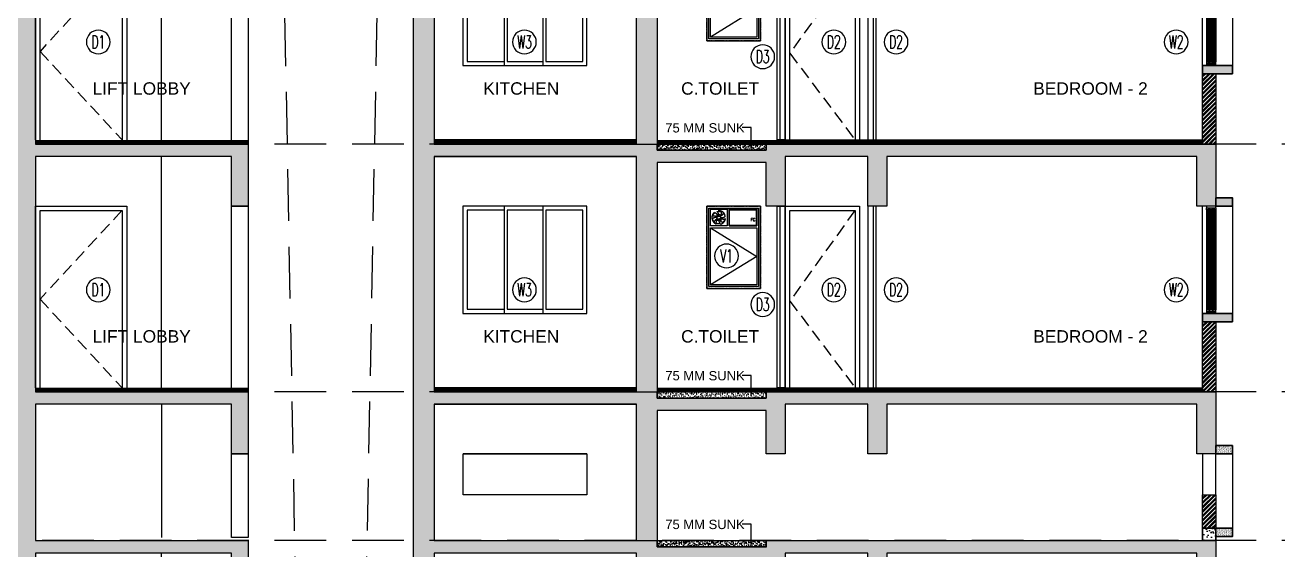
# Model space of a CAD drawing. Header units: millimetres. Extents: x -414464 to 1686, y -90036 to 108605.
# Drawn here: x -370708 to -355548, y 72652 to 79005 of the extents above; entities that cross this region are included whole.
import ezdxf
from ezdxf.enums import TextEntityAlignment as Align

# ---------------------------------------------------------------- set-up
doc = ezdxf.new("R2010")
doc.units = ezdxf.units.MM
doc.header["$LTSCALE"] = 1000
doc.header["$MEASUREMENT"] = 0
for name, pattern in [('AUDIT_D_120904163729-0', [0]), ('DASHED', [0.75, 0.5, -0.25]), ('HIDDEN', [0.375, 0.25, -0.125]), ('HIDDEN2', [0.1875, 0.125, -0.0625]), ('WINDOW DETAILS$0$HIDDEN', [0.375, 0.25, -0.125]), ('WINDOW DETAILS$0$HIDDEN2', [0.1875, 0.125, -0.0625])]:
    doc.linetypes.add(name, pattern=pattern)
doc.layers.get('0').update_dxf_attribs({"linetype": 'AUDIT_D_120904163729-0'})
for name, color, linetype in [('a-door', 1, 'Continuous'), ('a-ele 1', 252, 'Continuous'), ('a-floor finish', 26, 'Continuous'), ('a-hat rcc', 252, 'Continuous'), ('a-hatch', 252, 'Continuous'), ('a-pl ele', 225, 'Continuous'), ('a-rcc', 3, 'Continuous'), ('A-RSP DOOR NO', 4, 'Continuous'), ('a-wall-100', 6, 'Continuous'), ('A-WIN', 5, 'Continuous'), ('CLUSTER A- TOILET DETAIL$0$a-sanitary', 44, 'Continuous'), ('LEVEL', 7, 'Continuous'), ('PRESTXT', 7, 'Continuous'), ('T8_PROFILE SECTIONS$0$a-ele', 8, 'Continuous'), ('T8_PROFILE SECTIONS$0$a-wall', 6, 'Continuous'), ('T8_PROFILE SECTIONS$0$a-window', 5, 'Continuous'), ('T8_PROFILE SECTIONS$0$Elev 01', 8, 'Continuous'), ('T8_PROFILE SECTIONS$0$ELEV 5', 8, 'Continuous'), ('T8_PROFILE SECTIONS$0$HATCH 150', 8, 'Continuous'), ('WINDOW DETAILS$0$a-ele louvers', 5, 'Continuous'), ('WINDOW DETAILS$0$a-notes', 1, 'Continuous'), ('WINDOW DETAILS$0$a-struct opening', 1, 'Continuous'), ('WINDOW DETAILS$0$a-win shutter', 2, 'Continuous')]:
    doc.layers.add(name, color=color, linetype=linetype)
doc.layers.add('T8_PROFILE SECTIONS$0$A-SLAB', color=3, linetype='Continuous', lineweight=35)
doc.layers.add('T8_PROFILE SECTIONS$0$NON-STRUCT -150', color=230, linetype='Continuous', lineweight=30)
doc.styles.add('arial', font='sanss___.ttf')
doc.styles.add('DIM150', font='SIMPLEX.shx', dxfattribs={"width": 0.6})
doc.styles.add('TEXT1', font='simplex.shx', dxfattribs={"width": 0.8})
doc.styles.add('WINDOW DETAILS$0$a-texts', font='simplex.shx', dxfattribs={"width": 0.75})
doc.dimstyles.new('dim 20', dxfattribs={"dimtxt": 0.25, "dimasz": 0.02, "dimexe": 0.01, "dimexo": 0, "dimgap": 0.05, "dimtad": 1, "dimdec": 0, "dimlfac": 1000, "dimzin": 9, "dimdsep": 46, "dimtxsty": 'TEXT1', "dimblk": 'ARCHTICK', "dimcen": 1, "dimdle": 0.015, "dimclrd": 8, "dimclre": 251, "dimclrt": 2, "dimadec": 0, "dimazin": 0, "dimtfac": 1, "dimtdec": 0, "dimtmove": 2, "dimatfit": 3, "dimldrblk": 'DOT', "dimfxl": 1, "dimlwd": -1, "dimarcsym": 0})
pattern_1 = [(45, (-61091.397, -179796.868), (-26.516504, 26.516504), []), (45, (-61073.72, -179796.868), (-26.516504, 26.516504), [])]
pattern_2 = [(217.5, (10645765.048, -3565140.147), (1.25986716, -38.53647538), [0, -30.4, 0, -34, 0, -32.5]), (187.5, (10645765.05, -3565140.147), (-35.3955341, -56.4429213), [0, -16.4, 0, -27.4, 0, -10.5]), (147.5, (10645789.648, -3565140.147), (-62.28283724, -0.11318107), [0, -10, 0, -36, 0, -47]), (137.5, (10645789.65, -3565140.147), (-60.1225321, -17.5535113), [0, -5, 0, -23.6, 0, -27])]
pattern_3 = [(90, (10610851.822, -3562140.147), (-12.5, 2e-15), [])]
pattern_4 = [(90, (10647665.836, -3562140.147), (-12.5, 2e-15), [])]
pattern_5 = [(90, (10625531.979, -3562140.147), (-12.5, 2e-15), [])]
pattern_6 = [(307.5, (-443910.191, -161031.868), (19.2682377, 0.6299336), [0, -15.2, 0, -17, 0, -16.25]), (277.5, (-443910.19, -161031.868), (28.2214607, -17.697767), [0, -8.2, 0, -13.7, 0, -5.25]), (237.5, (-443910.19, -161019.568), (0.0565905, -31.1414186), [0, -5, 0, -18, 0, -23.5]), (227.5, (-443910.19, -161019.568), (8.7767556, -30.061266), [0, -2.5, 0, -11.8, 0, -13.5])]

# ---------------------------------------------------------------- blocks, each defined once
blk = doc.blocks.new('T9-Typical floor sec')
at = {"layer": 'a-floor finish'}
h = blk.add_hatch(dxfattribs=at)
h.set_pattern_fill('ANSI31', color=256, scale=100, angle=45)
h.set_pattern_definition(pattern_5)
h.paths.add_polyline_path([(14814, -3000), (14814, -2960), (12241, -2960), (12241, -3000)])
h = blk.add_hatch(dxfattribs=at)
h.set_pattern_fill('ANSI31', color=256, scale=100, angle=45)
h.set_pattern_definition(pattern_3)
h.paths.add_polyline_path([(19510, -3000), (19510, -2950), (17060, -2950), (17060, -3000)])
h = blk.add_hatch(dxfattribs=at)
h.set_pattern_fill('ANSI31', color=256, scale=100, angle=45)
h.set_pattern_definition(pattern_4)
h.paths.add_polyline_path([(21210, -3000), (21210, -2960), (19760, -2960), (19760, -3000)])
h = blk.add_hatch(dxfattribs=at)
h.set_pattern_fill('ANSI31', color=256, scale=100, angle=45)
h.set_pattern_definition(pattern_3)
h.paths.add_polyline_path([(21210, -3000), (21210, -2950), (26360, -2950), (26360, -3000)])
at = {"layer": 'a-hat rcc'}
h = blk.add_hatch(dxfattribs=at)
h.set_pattern_fill('AR-CONC', color=256, scale=20, style=0)
h.set_pattern_definition([(50, (5380629.28, -1765674.28), (143.4520365, -12.550427), [15, -165]), (355, (5380629.28, -1765674.28), (-27.7502667, 150.4384267), [12, -132]), (100.4514445, (5380641.23, -1765675.33), (115.7017693, 137.8879982), [12.7480384, -140.2284224]), (46.1842, (5380629.28, -1765634.28), (213.448266, -33.103856), [22.5, -247.5]), (96.6356355, (5380647.06, -1765637.04), (186.932389, 194.82372), [19.122068, -210.342752]), (351.184164, (5380629.28, -1765634.28), (186.932389, 194.82372), [18, -198]), (21, (5380649.28, -1765644.28), (119.3814104, -80.5237781), [15, -165]), (326, (5380649.28, -1765644.28), (48.6630664, 145.030009), [12, -132]), (71.4514447, (5380659.22, -1765650.99), (168.0444753, 64.5062306), [12.748038, -140.2284224]), (37.5, (5380629.276, -1765674.28), (2.43197106, 66.57877077), [0, -130.4, 0, -134, 0, -132.5]), (7.5, (5380629.276, -1765674.28), (52.6139075, 78.8823424), [0, -76.4, 0, -127.4, 0, -50.5]), (327.5, (5380584.676, -1765674.28), (106.76448723, -4.51097435), [0, -50, 0, -156, 0, -207]), (317.5, (5380564.68, -1765674.28), (116.6372339, 20.0209965), [0, -65, 0, -103.6, 0, -147])])
h.paths.add_polyline_path([(14810, 0), (11985, 0), (11985, -3000), (12237, -3000), (12237, -150), (14610, -150), (14610, -750), (14810, -750)])
h = blk.add_hatch(dxfattribs=at)
h.set_pattern_fill('AR-CONC', color=256, scale=20, style=0)
h.set_pattern_definition([(50, (120801.28, -24765), (143.45204, -12.55043), [15, -165]), (355, (120801.28, -24765), (-27.75027, 150.43843), [12, -132]), (100.45144, (120813.24, -24766.05), (115.70177, 137.888), [12.74804, -140.22842]), (46.1842, (120801.28, -24725), (213.44827, -33.10386), [22.5, -247.5]), (96.63564, (120819.07, -24727.76), (186.9324, 194.8237), [19.12207, -210.34275]), (351.18416, (120801.28, -24725), (186.9324, 194.8237), [18, -198]), (21, (120821.28, -24735), (119.38141, -80.52378), [15, -165]), (326, (120821.28, -24735), (48.66307, 145.03), [12, -132]), (71.45144, (120831.23, -24741.71), (168.04448, 64.50623), [12.74804, -140.22842]), (37.5, (120801.28, -24765), (2.43197, 66.57877), [0, -130.4, 0, -134, 0, -132.5]), (7.5, (120801.28, -24765), (52.613907, 78.88234), [0, -76.4, 0, -127.4, 0, -50.5]), (327.5, (120756.68, -24765), (106.764487, -4.510974), [0, -50, 0, -156, 0, -207]), (317.5, (120736.68, -24765), (116.63723, 20.021), [0, -65, 0, -103.6, 0, -147])])
h.paths.add_polyline_path([(22539, -150), (26290, -150), (26290, -750), (26520, -750), (26520, 0), (21080, 0), (21080, -75), (19810, -75), (19810, 0), (17060, 0), (16810, 0), (16810, -3000), (17060, -3000), (17060, -150), (19510, -150), (19510, -3000), (19760, -3000), (19760, -225), (21080, -225), (21080, -750), (21310, -750), (21310, -150), (22309, -150), (22309, -750), (22539, -750)])
at = {"layer": 'a-hatch'}
h = blk.add_hatch(dxfattribs=at)
h.set_pattern_fill('AR-SAND', color=256, scale=20, angle=180, style=0)
h.set_pattern_definition(pattern_2)
h.paths.add_polyline_path([(21080, -3075), (19760, -3075), (19760, -3000), (21080, -3000)])
at = {"layer": 'T8_PROFILE SECTIONS$0$HATCH 150'}
h = blk.add_hatch(dxfattribs=at)
h.set_pattern_fill('ACET-2D-AR-SAND', color=8, scale=10, angle=360)
h.set_pattern_definition([(37.5, (-5645353.905, -1444464.918), (-9.539291593, 12.431846842), [0, -15.2, 0, -17, 0, -16.25]), (7.5, (-5645353.905, -1444464.918), (-3.35060735, 25.45038959), [0, -8.2, 0, -13.7, 0, -5.25]), (327.5, (-5645366.205, -1444464.918), (9.01588743, 14.15210846), [0, -5, 0, -18, 0, -23.5]), (317.5, (-5645366.205, -1444464.918), (18.09230576, 19.74428708), [0, -2.5, 0, -11.8, 0, -13.5])])
h.paths.add_polyline_path([(26720, -2050), (26360, -2050), (26360, -2150), (26720, -2150)])
h.paths.add_polyline_path([(26520, -650), (26720, -650), (26720, -750), (26520, -750)])
at = {"layer": 'T8_PROFILE SECTIONS$0$NON-STRUCT -150'}
h = blk.add_hatch(dxfattribs=at)
h.set_pattern_fill('ANSI32', color=8, scale=100, angle=360)
h.set_pattern_definition(pattern_1)
h.paths.add_polyline_path([(26520, -3000), (26360, -3000), (26360, -2150), (26520, -2150)])
at = {"elevation": 0}
blk.add_lwpolyline([(21010, -750), (20360, -750), (20360, -1750), (21010, -1750)], close=True, dxfattribs=at)
at = {"layer": 'a-door', "color": 8, "ltscale": 3, "elevation": 0}
blk.add_lwpolyline([(14610, -750), (14810, -750), (14810, -2960), (14610, -2960)], close=True, dxfattribs=at)
at = {"layer": 'a-door', "color": 8}
for points in [[(21210, -750), (21310, -750), (21310, -2950), (21210, -2950)], [(22409, -750), (22309, -750), (22309, -2950), (22409, -2950)]]:
    blk.add_lwpolyline(points, close=True, dxfattribs=at)
at = {"layer": 'a-door'}
for points in [[(21210, -750), (21245, -750), (21245, -2950), (21210, -2950)], [(22409, -750), (22374, -750), (22374, -2950), (22409, -2950)]]:
    blk.add_lwpolyline(points, close=True, dxfattribs=at)
at = {"layer": 'a-ele 1', "color": 8, "linetype": 'HIDDEN', "ltscale": 0.6, "elevation": 0}
blk.add_lwpolyline([(13284, -805), (12292, -1878), (13286, -2950)], dxfattribs=at)
at = {"layer": 'a-ele 1', "color": 8, "linetype": 'HIDDEN', "ltscale": 0.6}
blk.add_lwpolyline([(22152, -805), (21365, -1900), (22155, -2950)], dxfattribs=at)
at = {"layer": 'a-floor finish', "ltscale": 3}
for points, elevation in [([(14810, -3000), (14810, -2960), (12237, -2960), (12237, -3000)], -1), ([(19510, -3000), (19510, -2950), (17060, -2950), (17060, -3000), (19510, -3000)], 0), ([(21210, -3000), (21210, -2960), (19760, -2960), (19760, -3000)], 0), ([(21210, -3000), (21210, -2950), (26360, -2950), (26360, -3000)], 0)]:
    blk.add_lwpolyline(points, close=True, dxfattribs=dict(at, elevation=elevation))
at = {"layer": 'a-hatch', "elevation": 0}
blk.add_lwpolyline([(21080, -3075), (19760, -3075), (19760, -3000), (21080, -3000)], close=True, dxfattribs=at)
at = {"layer": 'a-pl ele'}
blk.add_line((13760, -150, 0), (13760, -2960, 0), dxfattribs=at)
at = {"layer": 'a-pl ele', "color": 8, "elevation": 0}
for points in [[(12237, -2950), (12237, -750), (13341, -750), (13341, -2950)], [(12292, -2950), (12292, -805), (13286, -805), (13286, -2950)]]:
    blk.add_lwpolyline(points, dxfattribs=at)
at = {"layer": 'a-pl ele', "color": 8}
for points in [[(21310, -2950), (21310, -750), (22210, -750), (22210, -2950)], [(21365, -2950), (21365, -805), (22155, -805), (22155, -2950)]]:
    blk.add_lwpolyline(points, dxfattribs=at)
at = {"layer": 'a-rcc', "elevation": 0}
for points in [[(12237, 0), (14611, 0), (14810, 0), (14810, -750), (14610, -750), (14610, -150), (12237, -150), (12237, -3000)], [(16810, -3000), (16810, 0)], [(17060, 0), (19760, 0), (19760, -75), (21080, -75), (21080, 0), (26520, 0), (26520, -750), (26290, -750), (26290, -150), (22539, -150), (22539, -750), (22309, -750), (22309, -150), (21310, -150), (21310, -750), (21080, -750), (21080, -225), (19760, -225), (19760, -3000)], [(19510, -3000), (19510, -150), (17060, -150), (17060, -3000)]]:
    blk.add_lwpolyline(points, dxfattribs=at)
at = {"layer": 'a-wall-100', "ltscale": 3, "elevation": 0}
blk.add_lwpolyline([(26520, -3000), (26360, -3000), (26360, -2150), (26520, -2150)], close=True, dxfattribs=at)
at = {"layer": 'A-WIN'}
for p, q in [((17909, -750, 0), (17909, -2050, 0)), ((18375, -750, 0), (18375, -2050, -1)), ((17946, -800, 0), (17946, -2000, 0)), ((18412, -800, 0), (18412, -2000, 0))]:
    blk.add_line(p, q, dxfattribs=at)
for points, elevation in [([(18910, -2050), (18910, -750), (17410, -750), (17410, -2050), (18910, -2050)], 0), ([(17909, -800), (17460, -800), (17460, -2000), (17909, -2000)], 0), ([(18860, -2000), (18860, -800)], -3300), ([(17946, -2000), (18375, -2000)], 3300), ([(18412, -2000), (18860, -2000)], 3300)]:
    blk.add_lwpolyline(points, dxfattribs=dict(at, elevation=elevation))
at = {"layer": 'CLUSTER A- TOILET DETAIL$0$a-sanitary', "linetype": 'DASHED', "ltscale": 0.0005, "elevation": 0}
blk.add_lwpolyline([(21010, -1750), (20360, -1750), (20360, -750), (21010, -750)], close=True, dxfattribs=at)
at = {"layer": 'T8_PROFILE SECTIONS$0$a-ele', "elevation": 0}
blk.add_lwpolyline([(26360, -2050), (26360, -750)], dxfattribs=at)
at = {"layer": 'T8_PROFILE SECTIONS$0$A-SLAB', "linetype": 'ByBlock', "elevation": 0}
blk.add_lwpolyline([(26720, -2050), (26360, -2050), (26360, -2150), (26720, -2150)], close=True, dxfattribs=at)
at = {"layer": 'T8_PROFILE SECTIONS$0$a-window', "color": 1}
for p, q in [((26407, -795, 0), (26407, -2005, 0)), ((26445, -795, 0), (26445, -2005, 0)), ((26445, -795, 0), (26445, -2005, 0)), ((26482, -795, 0), (26482, -2005, 0))]:
    blk.add_line(p, q, dxfattribs=at)
at = {"layer": 'T8_PROFILE SECTIONS$0$a-window', "color": 5}
for p, q in [((26422, -795, 0), (26422, -2005, 0)), ((26432, -795, 0), (26432, -2005, 0)), ((26459, -795, 0), (26459, -2005, 0)), ((26469, -795, 0), (26469, -2005, 0))]:
    blk.add_line(p, q, dxfattribs=at)
at = {"layer": 'T8_PROFILE SECTIONS$0$a-window', "color": 250}
for p, q in [((26497, -795, 0), (26497, -2005, 0)), ((26507, -795, 0), (26507, -2005, 0)), ((26520, -795, 0), (26520, -2005, 0))]:
    blk.add_line(p, q, dxfattribs=at)
at = {"layer": 'T8_PROFILE SECTIONS$0$a-window', "color": 4, "elevation": 0}
for points in [[(26422, -2005), (26407, -2005), (26407, -2030), (26445, -2030), (26445, -2005), (26432, -2005), (26432, -2011), (26422, -2011)], [(26520, -2050), (26520, -2030), (26407, -2030), (26407, -2050)], [(26459, -2005), (26445, -2005), (26445, -2030), (26482, -2030), (26482, -2005), (26469, -2005), (26469, -2011), (26459, -2011)], [(26497, -2005), (26482, -2005), (26482, -2030), (26520, -2030), (26520, -2005), (26507, -2005), (26507, -2011), (26497, -2011)]]:
    blk.add_lwpolyline(points, close=True, dxfattribs=at)
at = {"layer": 'T8_PROFILE SECTIONS$0$ELEV 5', "ltscale": 0.7, "elevation": 0}
blk.add_lwpolyline([(26720, -750), (26720, -2050)], dxfattribs=at)
at = {"layer": 'WINDOW DETAILS$0$a-ele louvers', "color": 8, "elevation": 0}
blk.add_lwpolyline([(20405, -1015), (20965, -1360), (20405, -1705)], dxfattribs=at)
at = {"layer": 'WINDOW DETAILS$0$a-struct opening', "linetype": 'WINDOW DETAILS$0$HIDDEN', "elevation": 0}
blk.add_lwpolyline([(20985, -1725), (20385, -1725), (20385, -775), (20985, -775)], close=True, dxfattribs=at)
at = {"layer": 'WINDOW DETAILS$0$a-win shutter', "elevation": 0}
blk.add_lwpolyline([(20985, -1725), (20385, -1725), (20385, -775), (20985, -775)], close=True, dxfattribs=at)
blk.add_lwpolyline([(20405, -1015), (20965, -1015), (20965, -1705), (20405, -1705), (20405, -1015)], dxfattribs=at)
blk = doc.blocks.new('WINDOW DETAILS$0$EX FAN')
at = {"color": 8, "linetype": 'WINDOW DETAILS$0$HIDDEN2'}
for points in [[(-94, 12, -0.170472), (-66, 69, 0.272689), (-19, 16, 0.199454), (-25, -2, -0.245857)], [(-36, 88, -0.170472), (27, 91, 0.272689), (4, 25, 0.199454), (-14, 20, -0.245857)], [(58, 75, -0.170472), (92, 23, 0.272689), (23, 9, 0.199454), (10, 23, -0.245857)], [(94, -12, -0.170472), (66, -69, 0.272689), (19, -16, 0.199454), (25, 2, -0.245857)], [(-58, -75, -0.170472), (-92, -23, 0.272689), (-23, -9, 0.199454), (-10, -23, -0.245857)], [(36, -88, -0.170472), (-27, -91, 0.272689), (-4, -25, 0.199454), (14, -20, -0.245857)]]:
    blk.add_lwpolyline(points, format="xyb", close=True, dxfattribs=at)
blk.add_circle((0, 0), 104, dxfattribs=at)
blk = doc.blocks.new('T9-Refuge floor sec-AA')
at = {"layer": 'a-floor finish'}
h = blk.add_hatch(dxfattribs=at)
h.set_pattern_fill('ANSI31', color=256, scale=100, angle=45)
h.set_pattern_definition(pattern_5)
h.paths.add_polyline_path([(14814, -3000), (14814, -2960), (12241, -2960), (12241, -3000)])
h = blk.add_hatch(dxfattribs=at)
h.set_pattern_fill('ANSI31', color=256, scale=100, angle=45)
h.set_pattern_definition(pattern_3)
h.paths.add_polyline_path([(19510, -3000), (19510, -2950), (17060, -2950), (17060, -3000)])
h = blk.add_hatch(dxfattribs=at)
h.set_pattern_fill('ANSI31', color=256, scale=100, angle=45)
h.set_pattern_definition(pattern_4)
h.paths.add_polyline_path([(21210, -3000), (21210, -2960), (19760, -2960), (19760, -3000)])
h = blk.add_hatch(dxfattribs=at)
h.set_pattern_fill('ANSI31', color=256, scale=100, angle=45)
h.set_pattern_definition(pattern_3)
h.paths.add_polyline_path([(21210, -3000), (21210, -2950), (26360, -2950), (26360, -3000)])
at = {"layer": 'a-hat rcc'}
h = blk.add_hatch(dxfattribs=at)
h.set_pattern_fill('AR-CONC', color=256, scale=20, style=0)
h.set_pattern_definition([(50, (5380629.28, -1765674.28), (143.4520365, -12.550427), [15, -165]), (355, (5380629.28, -1765674.28), (-27.7502667, 150.4384267), [12, -132]), (100.4514445, (5380641.23, -1765675.33), (115.7017693, 137.8879982), [12.7480384, -140.2284224]), (46.1842, (5380629.28, -1765634.28), (213.448266, -33.103856), [22.5, -247.5]), (96.6356355, (5380647.06, -1765637.04), (186.932389, 194.82372), [19.122068, -210.342752]), (351.184164, (5380629.28, -1765634.28), (186.932389, 194.82372), [18, -198]), (21, (5380649.28, -1765644.28), (119.3814104, -80.5237781), [15, -165]), (326, (5380649.28, -1765644.28), (48.6630664, 145.030009), [12, -132]), (71.4514447, (5380659.22, -1765650.99), (168.0444753, 64.5062306), [12.748038, -140.2284224]), (37.5, (5380629.276, -1765674.28), (2.43197106, 66.57877077), [0, -130.4, 0, -134, 0, -132.5]), (7.5, (5380629.276, -1765674.28), (52.6139075, 78.8823424), [0, -76.4, 0, -127.4, 0, -50.5]), (327.5, (5380584.676, -1765674.28), (106.76448723, -4.51097435), [0, -50, 0, -156, 0, -207]), (317.5, (5380564.68, -1765674.28), (116.6372339, 20.0209965), [0, -65, 0, -103.6, 0, -147])])
h.paths.add_polyline_path([(14810, 0), (11985, 0), (11985, -3000), (12237, -3000), (12237, -150), (14610, -150), (14610, -750), (14810, -750)])
h = blk.add_hatch(dxfattribs=at)
h.set_pattern_fill('AR-CONC', color=256, scale=20, style=0)
h.set_pattern_definition([(50, (120801.28, -24765), (143.45204, -12.55043), [15, -165]), (355, (120801.28, -24765), (-27.75027, 150.43843), [12, -132]), (100.45144, (120813.24, -24766.05), (115.70177, 137.888), [12.74804, -140.22842]), (46.1842, (120801.28, -24725), (213.44827, -33.10386), [22.5, -247.5]), (96.63564, (120819.07, -24727.76), (186.9324, 194.8237), [19.12207, -210.34275]), (351.18416, (120801.28, -24725), (186.9324, 194.8237), [18, -198]), (21, (120821.28, -24735), (119.38141, -80.52378), [15, -165]), (326, (120821.28, -24735), (48.66307, 145.03), [12, -132]), (71.45144, (120831.23, -24741.71), (168.04448, 64.50623), [12.74804, -140.22842]), (37.5, (120801.28, -24765), (2.43197, 66.57877), [0, -130.4, 0, -134, 0, -132.5]), (7.5, (120801.28, -24765), (52.613907, 78.88234), [0, -76.4, 0, -127.4, 0, -50.5]), (327.5, (120756.68, -24765), (106.764487, -4.510974), [0, -50, 0, -156, 0, -207]), (317.5, (120736.68, -24765), (116.63723, 20.021), [0, -65, 0, -103.6, 0, -147])])
h.paths.add_polyline_path([(22539, -150), (26290, -150), (26290, -750), (26520, -750), (26520, 0), (21080, 0), (21080, -75), (19810, -75), (19810, 0), (17060, 0), (16810, 0), (16810, -3000), (17060, -3000), (17060, -150), (19510, -150), (19510, -3000), (19760, -3000), (19760, -225), (21080, -225), (21080, -750), (21310, -750), (21310, -150), (22309, -150), (22309, -750), (22539, -750)])
at = {"layer": 'a-hatch'}
h = blk.add_hatch(dxfattribs=at)
h.set_pattern_fill('AR-SAND', color=256, scale=20, angle=180, style=0)
h.set_pattern_definition(pattern_2)
h.paths.add_polyline_path([(21080, -3075), (19760, -3075), (19760, -3000), (21080, -3000)])
at = {"layer": 'T8_PROFILE SECTIONS$0$HATCH 150'}
h = blk.add_hatch(dxfattribs=at)
h.set_pattern_fill('ACET-2D-AR-SAND', color=8, scale=10, angle=360)
h.set_pattern_definition([(37.5, (-5645353.905, -1444464.918), (-9.539291593, 12.431846842), [0, -15.2, 0, -17, 0, -16.25]), (7.5, (-5645353.905, -1444464.918), (-3.35060735, 25.45038959), [0, -8.2, 0, -13.7, 0, -5.25]), (327.5, (-5645366.205, -1444464.918), (9.01588743, 14.15210846), [0, -5, 0, -18, 0, -23.5]), (317.5, (-5645366.205, -1444464.918), (18.09230576, 19.74428708), [0, -2.5, 0, -11.8, 0, -13.5])])
h.paths.add_polyline_path([(26720, -2050), (26360, -2050), (26360, -2150), (26720, -2150)])
h.paths.add_polyline_path([(26520, -650), (26720, -650), (26720, -750), (26520, -750)])
at = {"layer": 'T8_PROFILE SECTIONS$0$NON-STRUCT -150'}
h = blk.add_hatch(dxfattribs=at)
h.set_pattern_fill('ANSI32', color=8, scale=100, angle=360)
h.set_pattern_definition(pattern_1)
h.paths.add_polyline_path([(26520, -3000), (26360, -3000), (26360, -2150), (26520, -2150)])
at = {"elevation": 0}
blk.add_lwpolyline([(21010, -750), (20360, -750), (20360, -1750), (21010, -1750)], close=True, dxfattribs=at)
at = {"layer": 'a-door', "color": 8, "ltscale": 3, "elevation": 0}
blk.add_lwpolyline([(14610, -750), (14810, -750), (14810, -2960), (14610, -2960)], close=True, dxfattribs=at)
at = {"layer": 'a-door', "color": 8}
for points in [[(21210, -750), (21310, -750), (21310, -2950), (21210, -2950)], [(22409, -750), (22309, -750), (22309, -2950), (22409, -2950)]]:
    blk.add_lwpolyline(points, close=True, dxfattribs=at)
at = {"layer": 'a-door'}
for points in [[(21210, -750), (21245, -750), (21245, -2950), (21210, -2950)], [(22409, -750), (22374, -750), (22374, -2950), (22409, -2950)]]:
    blk.add_lwpolyline(points, close=True, dxfattribs=at)
at = {"layer": 'a-ele 1', "color": 8, "linetype": 'HIDDEN', "ltscale": 0.6, "elevation": 0}
blk.add_lwpolyline([(13284, -805), (12292, -1878), (13286, -2950)], dxfattribs=at)
at = {"layer": 'a-ele 1', "color": 8, "linetype": 'HIDDEN', "ltscale": 0.6}
blk.add_lwpolyline([(22152, -805), (21365, -1900), (22155, -2950)], dxfattribs=at)
at = {"layer": 'a-floor finish', "ltscale": 3}
for points, elevation in [([(14810, -3000), (14810, -2960), (12237, -2960), (12237, -3000)], -1), ([(19510, -3000), (19510, -2950), (17060, -2950), (17060, -3000), (19510, -3000)], 0), ([(21210, -3000), (21210, -2960), (19760, -2960), (19760, -3000)], 0), ([(21210, -3000), (21210, -2950), (26360, -2950), (26360, -3000)], 0)]:
    blk.add_lwpolyline(points, close=True, dxfattribs=dict(at, elevation=elevation))
at = {"layer": 'a-hatch', "elevation": 0}
blk.add_lwpolyline([(21080, -3075), (19760, -3075), (19760, -3000), (21080, -3000)], close=True, dxfattribs=at)
at = {"layer": 'a-pl ele'}
blk.add_line((13760, -150, 0), (13760, -2960, 0), dxfattribs=at)
at = {"layer": 'a-pl ele', "color": 8, "elevation": 0}
for points in [[(12237, -2950), (12237, -750), (13341, -750), (13341, -2950)], [(12292, -2950), (12292, -805), (13286, -805), (13286, -2950)]]:
    blk.add_lwpolyline(points, dxfattribs=at)
at = {"layer": 'a-pl ele', "color": 8}
for points in [[(21310, -2950), (21310, -750), (22210, -750), (22210, -2950)], [(21365, -2950), (21365, -805), (22155, -805), (22155, -2950)]]:
    blk.add_lwpolyline(points, dxfattribs=at)
at = {"layer": 'a-rcc', "elevation": 0}
for points in [[(12237, 0), (14611, 0), (14810, 0), (14810, -750), (14610, -750), (14610, -150), (12237, -150), (12237, -3000)], [(16810, -3000), (16810, 0)], [(17060, 0), (19760, 0), (19760, -75), (21080, -75), (21080, 0), (26520, 0), (26520, -750), (26290, -750), (26290, -150), (22539, -150), (22539, -750), (22309, -750), (22309, -150), (21310, -150), (21310, -750), (21080, -750), (21080, -225), (19760, -225), (19760, -3000)], [(17060, -150), (19510, -150)], [(19510, -3000), (19510, -150), (17060, -150), (17060, -3000)]]:
    blk.add_lwpolyline(points, dxfattribs=at)
at = {"layer": 'a-wall-100', "ltscale": 3, "elevation": 0}
blk.add_lwpolyline([(26520, -3000), (26360, -3000), (26360, -2150), (26520, -2150)], close=True, dxfattribs=at)
at = {"layer": 'A-WIN'}
for p, q in [((18910, -750, 0), (17410, -750, 3300)), ((17909, -750, 0), (17909, -2050, 0)), ((18375, -750, 0), (18375, -2050, -1)), ((17946, -800, 0), (17946, -2000, 0)), ((18412, -800, 0), (18412, -2000, 0))]:
    blk.add_line(p, q, dxfattribs=at)
for points, elevation in [([(18910, -2050), (18910, -750), (17410, -750), (17410, -2050), (18910, -2050)], 0), ([(17909, -800), (17460, -800), (17460, -2000), (17909, -2000)], 0), ([(18375, -800), (17946, -800)], 0), ([(18860, -800), (18412, -800)], 0), ([(18860, -2000), (18860, -800)], -3300), ([(17946, -2000), (18375, -2000)], 3300), ([(18412, -2000), (18860, -2000)], 3300)]:
    blk.add_lwpolyline(points, dxfattribs=dict(at, elevation=elevation))
at = {"layer": 'CLUSTER A- TOILET DETAIL$0$a-sanitary', "linetype": 'DASHED', "ltscale": 0.0005, "elevation": 0}
blk.add_lwpolyline([(21010, -1750), (20360, -1750), (20360, -750), (21010, -750)], close=True, dxfattribs=at)
at = {"layer": 'T8_PROFILE SECTIONS$0$a-ele', "elevation": 0}
blk.add_lwpolyline([(26360, -2050), (26360, -750)], dxfattribs=at)
at = {"layer": 'T8_PROFILE SECTIONS$0$A-SLAB', "linetype": 'ByBlock', "elevation": 0}
for points in [[(26520, -650), (26720, -650), (26720, -750), (26520, -750)], [(26720, -2050), (26360, -2050), (26360, -2150), (26720, -2150)]]:
    blk.add_lwpolyline(points, close=True, dxfattribs=at)
at = {"layer": 'T8_PROFILE SECTIONS$0$a-window', "color": 1}
for p, q in [((26407, -795, 0), (26407, -2005, 0)), ((26445, -795, 0), (26445, -2005, 0)), ((26445, -795, 0), (26445, -2005, 0)), ((26482, -795, 0), (26482, -2005, 0))]:
    blk.add_line(p, q, dxfattribs=at)
at = {"layer": 'T8_PROFILE SECTIONS$0$a-window', "color": 5}
for p, q in [((26422, -795, 0), (26422, -2005, 0)), ((26432, -795, 0), (26432, -2005, 0)), ((26459, -795, 0), (26459, -2005, 0)), ((26469, -795, 0), (26469, -2005, 0))]:
    blk.add_line(p, q, dxfattribs=at)
at = {"layer": 'T8_PROFILE SECTIONS$0$a-window', "color": 250}
for p, q in [((26497, -795, 0), (26497, -2005, 0)), ((26507, -795, 0), (26507, -2005, 0)), ((26520, -795, 0), (26520, -2005, 0))]:
    blk.add_line(p, q, dxfattribs=at)
at = {"layer": 'T8_PROFILE SECTIONS$0$a-window', "color": 4, "elevation": 0}
for points in [[(26520, -770), (26520, -750), (26407, -750), (26407, -770)], [(26422, -795), (26407, -795), (26407, -770), (26445, -770), (26445, -795), (26432, -795), (26432, -789), (26422, -789)], [(26459, -795), (26445, -795), (26445, -770), (26482, -770), (26482, -795), (26469, -795), (26469, -789), (26459, -789)], [(26497, -795), (26482, -795), (26482, -770), (26520, -770), (26520, -795), (26507, -795), (26507, -789), (26497, -789)], [(26422, -2005), (26407, -2005), (26407, -2030), (26445, -2030), (26445, -2005), (26432, -2005), (26432, -2011), (26422, -2011)], [(26520, -2050), (26520, -2030), (26407, -2030), (26407, -2050)], [(26459, -2005), (26445, -2005), (26445, -2030), (26482, -2030), (26482, -2005), (26469, -2005), (26469, -2011), (26459, -2011)], [(26497, -2005), (26482, -2005), (26482, -2030), (26520, -2030), (26520, -2005), (26507, -2005), (26507, -2011), (26497, -2011)]]:
    blk.add_lwpolyline(points, close=True, dxfattribs=at)
at = {"layer": 'T8_PROFILE SECTIONS$0$ELEV 5', "ltscale": 0.7, "elevation": 0}
blk.add_lwpolyline([(26720, -750), (26720, -2050)], dxfattribs=at)
at = {"layer": 'WINDOW DETAILS$0$a-ele louvers', "color": 8, "elevation": 0}
blk.add_lwpolyline([(20405, -1015), (20965, -1360), (20405, -1705)], dxfattribs=at)
at = {"layer": 'WINDOW DETAILS$0$a-struct opening', "linetype": 'WINDOW DETAILS$0$HIDDEN', "elevation": 0}
blk.add_lwpolyline([(20985, -1725), (20385, -1725), (20385, -775), (20985, -775)], close=True, dxfattribs=at)
at = {"layer": 'WINDOW DETAILS$0$a-win shutter'}
blk.add_line((20630, -990, 0), (20965, -990, 0), dxfattribs=at)
at = {"layer": 'WINDOW DETAILS$0$a-win shutter', "elevation": 0}
for points in [[(20985, -1725), (20385, -1725), (20385, -775), (20985, -775)], [(20636, -984), (20636, -796), (20959, -796), (20959, -984), (20636, -984)]]:
    blk.add_lwpolyline(points, close=True, dxfattribs=at)
for points in [[(20605, -790), (20605, -990), (20405, -990), (20405, -790), (20605, -790)], [(20630, -990), (20630, -790), (20965, -790), (20965, -990)], [(20405, -1015), (20965, -1015), (20965, -1705), (20405, -1705), (20405, -1015)]]:
    blk.add_lwpolyline(points, dxfattribs=at)
at = {"xscale": -0.8000000007450581, "yscale": 0.8000000007450581, "zscale": 0.8000000007450581}
blk.add_blockref('WINDOW DETAILS$0$EX FAN', (20505, -890, 0), dxfattribs=at)
at = {"layer": 'WINDOW DETAILS$0$a-notes', "attachment_point": 5, "style": 'WINDOW DETAILS$0$a-texts'}
for s, insert, char_height, width in [('EX.\\PFAN', (20505, -890, 0), 30, 100), ('FG', (20920, -915, 0), 37.5, 57.5)]:
    blk.add_mtext(s, dxfattribs=dict(at, insert=insert, char_height=char_height, width=width))
blk = doc.blocks.new('Door-Tag')
at = {"layer": 'A-RSP DOOR NO'}
blk.add_circle((0, 0.001), 0.16, dxfattribs=at)
at = {"layer": 'A-RSP DOOR NO', "style": 'DIM150', "width": 0.6}
blk.add_attdef('DOOR-NO', text='', height=0.16, dxfattribs=at).set_placement((258.618, 64.001), align=Align.MIDDLE_CENTER)
blk = doc.blocks.new('_ArchTick')
at = {"color": 0, "linetype": 'ByBlock', "const_width": 0.15}
blk.add_lwpolyline([(-0.5, -0.5), (0.5, 0.5)], dxfattribs=at)
blk = doc.blocks.new('T8 levels')
at = {"layer": 'LEVEL', "color": 8, "linetype": 'HIDDEN2', "ltscale": 5}
blk.add_line((0, -30002.8), (-83963.5, -30002.8), dxfattribs=at)
at = {"layer": 'LEVEL', "color": 1, "linetype": 'HIDDEN2', "ltscale": 5}
for p, q in [((0, -33002.8), (-83963.5, -33002.8)), ((0, -34802.8), (-83963.5, -34802.8))]:
    blk.add_line(p, q, dxfattribs=at)

msp = doc.modelspace()

# ---------------------------------------------------------------- hatches: boundary and pattern name
at = {"layer": 'a-hat rcc'}
h = msp.add_hatch(dxfattribs=at)
h.set_pattern_fill('AR-CONC', color=256, scale=20, style=0)
h.set_pattern_definition([(50, (4997810.48, -1691109.28), (143.4520365, -12.550427), [15, -165]), (355, (4997810.48, -1691109.28), (-27.7502667, 150.4384267), [12, -132]), (100.4514445, (4997822.44, -1691110.33), (115.7017693, 137.8879982), [12.7480384, -140.2284224]), (46.1842, (4997810.48, -1691069.28), (213.448266, -33.103856), [22.5, -247.5]), (96.6356355, (4997828.27, -1691072.04), (186.932389, 194.82372), [19.122068, -210.342752]), (351.184164, (4997810.48, -1691069.28), (186.932389, 194.82372), [18, -198]), (21, (4997830.48, -1691079.28), (119.3814104, -80.5237781), [15, -165]), (326, (4997830.48, -1691079.28), (48.6630664, 145.030009), [12, -132]), (71.4514447, (4997840.43, -1691085.99), (168.0444753, 64.5062306), [12.748038, -140.2284224]), (37.5, (4997810.48, -1691109.28), (2.43197106, 66.57877077), [0, -130.4, 0, -134, 0, -132.5]), (7.5, (4997810.48, -1691109.28), (52.6139075, 78.8823424), [0, -76.4, 0, -127.4, 0, -50.5]), (327.5, (4997765.88, -1691109.28), (106.76448723, -4.51097435), [0, -50, 0, -156, 0, -207]), (317.5, (4997745.88, -1691109.28), (116.6372339, 20.0209965), [0, -65, 0, -103.6, 0, -147])])
h.paths.add_polyline_path([(-368008.4, 74565), (-370833.7, 74565), (-370833.7, 72765), (-370581.8, 72765), (-370581.8, 74415), (-368208.4, 74415), (-368208.4, 73815), (-368008.4, 73815)])
h = msp.add_hatch(dxfattribs=at)
h.set_pattern_fill('AR-CONC', color=256, scale=20, style=0)
h.set_pattern_definition([(50, (-262017.51, 49800), (143.45204, -12.55043), [15, -165]), (355, (-262017.51, 49800), (-27.75027, 150.43843), [12, -132]), (100.45144, (-262005.56, 49798.95), (115.70177, 137.888), [12.74804, -140.22842]), (46.1842, (-262017.51, 49840), (213.44827, -33.10386), [22.5, -247.5]), (96.63564, (-261999.73, 49837.24), (186.9324, 194.8237), [19.12207, -210.34275]), (351.18416, (-262017.51, 49840), (186.9324, 194.8237), [18, -198]), (21, (-261997.51, 49830), (119.38141, -80.52378), [15, -165]), (326, (-261997.51, 49830), (48.66307, 145.03), [12, -132]), (71.45144, (-261987.57, 49823.29), (168.04448, 64.50623), [12.74804, -140.22842]), (37.5, (-262017.513, 49800), (2.43197, 66.57877), [0, -130.4, 0, -134, 0, -132.5]), (7.5, (-262017.51, 49800), (52.613907, 78.88234), [0, -76.4, 0, -127.4, 0, -50.5]), (327.5, (-262062.113, 49800), (106.764487, -4.510974), [0, -50, 0, -156, 0, -207]), (317.5, (-262082.11, 49800), (116.63723, 20.021), [0, -65, 0, -103.6, 0, -147])])
h.paths.add_polyline_path([(-360279.4, 74415), (-356528.7, 74415), (-356528.7, 73815), (-356298.7, 73815), (-356298.7, 74565), (-361738.9, 74565), (-361738.9, 74490), (-363008.5, 74490), (-363008.5, 74565), (-365758.5, 74565), (-366008.8, 74565), (-366008.8, 72765), (-365758.7, 72765), (-365758.7, 74415), (-363308.5, 74415), (-363308.5, 72765), (-363059.2, 72765), (-363059.2, 74340), (-361738.9, 74340), (-361738.9, 73815), (-361508.9, 73815), (-361508.9, 74415), (-360509.4, 74415), (-360509.4, 73815), (-360279.4, 73815)])
h = msp.add_hatch(dxfattribs=at)
h.set_pattern_fill('AR-CONC', color=256, scale=20, style=0)
h.set_pattern_definition([(50, (-443910.19, -161031.87), (143.452037, -12.550427), [15, -165]), (355, (-443910.19, -161031.87), (-27.75027, 150.43843), [12, -132]), (100.451444, (-443898.24, -161032.91), (115.70177, 137.888), [12.74804, -140.22842]), (46.1842, (-443910.19, -160991.87), (213.44827, -33.10386), [22.5, -247.5]), (96.63564, (-443892.4, -160994.63), (186.93239, 194.82372), [19.12207, -210.34275]), (351.18416, (-443910.2, -160991.87), (186.93239, 194.82372), [18, -198]), (21, (-443890.19, -161001.87), (119.38141, -80.52378), [15, -165]), (326, (-443890.19, -161001.87), (48.66307, 145.03001), [12, -132]), (71.451445, (-443880.24, -161008.58), (168.044475, 64.50623), [12.74804, -140.22842]), (37.5, (-443910.19, -161031.87), (2.431971, 66.578771), [0, -130.4, 0, -134, 0, -132.5]), (7.5, (-443910.19, -161031.87), (52.613907, 78.882342), [0, -76.4, 0, -127.4, 0, -50.5]), (327.5, (-443954.79, -161031.87), (106.764487, -4.510974), [0, -50, 0, -156, 0, -207]), (317.5, (-443974.79, -161031.87), (116.637234, 20.020996), [0, -65, 0, -103.6, 0, -147])])
h.paths.add_polyline_path([(-356458.7, 72915), (-356298.7, 72915), (-356298.7, 72765), (-356458.7, 72765)])
at = {"layer": 'a-hatch'}
h = msp.add_hatch(dxfattribs=at)
h.set_pattern_fill('AR-SAND', color=256, scale=20, angle=180, style=0)
h.set_pattern_definition([(217.5, (10262946.254, -3489375.147), (1.25986716, -38.53647538), [0, -30.4, 0, -34, 0, -32.5]), (187.5, (10262946.254, -3489375.147), (-35.3955341, -56.4429213), [0, -16.4, 0, -27.4, 0, -10.5]), (147.5, (10262970.854, -3489375.147), (-62.28283724, -0.11318107), [0, -10, 0, -36, 0, -47]), (137.5, (10262970.854, -3489375.147), (-60.1225321, -17.5535113), [0, -5, 0, -23.6, 0, -27])])
h.paths.add_polyline_path([(-361738.9, 72690), (-363059.2, 72690), (-363059.2, 72765), (-361738.9, 72765)])
at = {"layer": 'T8_PROFILE SECTIONS$0$HATCH 150'}
h = msp.add_hatch(dxfattribs=at)
h.set_pattern_fill('AR-SAND', color=8, scale=10, angle=270)
h.set_pattern_definition(pattern_6)
h.paths.add_polyline_path([(-356298.7, 73915), (-356098.7, 73915), (-356098.7, 73815), (-356298.7, 73815)])
h = msp.add_hatch(dxfattribs=at)
h.set_pattern_fill('AR-SAND', color=8, scale=10, angle=270)
h.set_pattern_definition(pattern_6)
h.paths.add_polyline_path([(-356298.7, 72815), (-356098.7, 72815), (-356098.7, 72915), (-356298.7, 72915)])
at = {"layer": 'T8_PROFILE SECTIONS$0$NON-STRUCT -150'}
h = msp.add_hatch(dxfattribs=at)
h.set_pattern_fill('ANSI32', color=8, scale=100, angle=-90)
h.set_pattern_definition([(45, (-509625.224, 78950.8), (-26.516504, 26.516504), []), (45, (-509607.547, 78950.8), (-26.516504, 26.516504), [])])
h.paths.add_polyline_path([(-356298.7, 72915), (-356458.7, 72915), (-356458.7, 73320), (-356298.7, 73320)])

# ---------------------------------------------------------------- linework, layer by layer
at = {"layer": 'a-door', "color": 8, "ltscale": 3, "elevation": -0.4}
msp.add_lwpolyline([(-368208.4, 73815), (-368008.4, 73815), (-368008.4, 72805), (-368208.4, 72805)], close=True, dxfattribs=at)
at = {"layer": 'a-hatch', "elevation": -0.6}
msp.add_lwpolyline([(-361738.9, 72690), (-363059.2, 72690), (-363059.2, 72765), (-361738.9, 72765)], close=True, dxfattribs=at)
at = {"layer": 'a-pl ele'}
for p, q in [((-369058.7, 74415, -0.6), (-369058.7, 72805, -0.9)), ((-363908.4, 73815, -0.6), (-365408.4, 73815, 3299.6))]:
    msp.add_line(p, q, dxfattribs=at)
at = {"layer": 'a-pl ele', "elevation": 3299.6}
msp.add_lwpolyline([(-365408.4, 73815), (-363908.4, 73815), (-363908.4, 73320), (-365408.4, 73320)], close=True, dxfattribs=at)
at = {"layer": 'a-rcc'}
for points, elevation in [([(-370581.8, 74565), (-368207.6, 74565), (-368008.4, 74565), (-368008.4, 73815), (-368208.4, 73815), (-368208.4, 74415), (-370581.8, 74415), (-370581.8, 72765)], -0.6), ([(-366008.8, 72765), (-366008.8, 74565)], -0.6), ([(-365758.8, 74565), (-363059.2, 74565), (-363059.2, 74490), (-361738.9, 74490), (-361738.9, 74565), (-356298.7, 74565), (-356298.7, 73815), (-356528.7, 73815), (-356528.7, 74415), (-360279.4, 74415), (-360279.4, 73815), (-360509.4, 73815), (-360509.4, 74415), (-361508.9, 74415), (-361508.9, 73815), (-361738.9, 73815), (-361738.9, 74340), (-363059.2, 74340), (-363059.2, 72765)], -0.5), ([(-365758.8, 74415), (-363308.5, 74415)], -0.6), ([(-363308.5, 72765), (-363308.5, 74415), (-365758.7, 74415), (-365758.7, 72765)], -0.5)]:
    msp.add_lwpolyline(points, dxfattribs=dict(at, elevation=elevation))
at = {"layer": 'LEVEL', "color": 8, "linetype": 'HIDDEN2', "ltscale": 5, "elevation": -0.1}
for points in [[(-368010.3, 102567.8), (-366007.5, -3435)], [(-366008.5, 102568.6), (-368008.3, -3435)]]:
    msp.add_lwpolyline(points, dxfattribs=at)
at = {"layer": 'T8_PROFILE SECTIONS$0$A-SLAB', "linetype": 'ByBlock', "elevation": -1}
for points in [[(-356298.7, 73915), (-356098.7, 73915), (-356098.7, 73815), (-356298.7, 73815)], [(-356458.7, 72915), (-356298.7, 72915), (-356298.7, 72765), (-356458.7, 72765)], [(-356298.7, 72815), (-356098.7, 72815), (-356098.7, 72915), (-356298.7, 72915)]]:
    msp.add_lwpolyline(points, close=True, dxfattribs=at)
at = {"layer": 'T8_PROFILE SECTIONS$0$a-wall', "linetype": 'ByBlock', "elevation": -1}
msp.add_lwpolyline([(-356298.7, 72915), (-356458.7, 72915), (-356458.7, 73320), (-356298.7, 73320)], close=True, dxfattribs=at)
at = {"layer": 'T8_PROFILE SECTIONS$0$Elev 01', "linetype": 'ByBlock', "elevation": -1}
msp.add_lwpolyline([(-356458.7, 73320), (-356298.7, 73320), (-356298.7, 73815), (-356458.7, 73815)], close=True, dxfattribs=at)
msp.add_lwpolyline([(-356098.7, 73815), (-356098.7, 72915)], dxfattribs=at)

# ---------------------------------------------------------------- block references
at = {"linetype": 'ByBlock'}
for name, p in [('T9-Typical floor sec', (-382818.8, 80565)), ('T9-Refuge floor sec-AA', (-382818.8, 77565, -0.7)), ('T9-Typical floor sec', (-382818.8, 72765))]:
    msp.add_blockref(name, p, dxfattribs=at)
at = {"layer": 'a-rcc', "linetype": 'ByBlock'}
msp.add_blockref('T8 levels', (-330500.1, 107567.8, -0.6), dxfattribs=at)
at = {"layer": 'A-RSP DOOR NO'}
ref = msp.add_blockref('Door-Tag', (-369821.5, 78801, 0.3), dxfattribs=dict(at, xscale=-900, yscale=900, zscale=900, rotation=180))
ref.add_attrib('DOOR-NO', 'D1', dxfattribs={"height": 157.5, "style": 'DIM150', "width": 0.6}).set_placement((-369821.5, 78801, 0.3), align=Align.MIDDLE_CENTER)
ref = msp.add_blockref('Door-Tag', (-364665.6, 78801, 0.3), dxfattribs=dict(at, xscale=-900, yscale=900, zscale=900, rotation=180))
ref.add_attrib('DOOR-NO', 'W3', dxfattribs={"height": 157.5, "style": 'DIM150', "width": 0.6}).set_placement((-364665.6, 78801, 0.3), align=Align.MIDDLE_CENTER)
ref = msp.add_blockref('Door-Tag', (-360921.5, 78801, 0.3), dxfattribs=dict(at, xscale=-900, yscale=900, zscale=900, rotation=180))
ref.add_attrib('DOOR-NO', 'D2', dxfattribs={"height": 157.5, "style": 'DIM150', "width": 0.6}).set_placement((-360921.5, 78801, 0.3), align=Align.MIDDLE_CENTER)
ref = msp.add_blockref('Door-Tag', (-360168.3, 78801, 0.3), dxfattribs=dict(at, xscale=-900, yscale=900, zscale=900, rotation=180))
ref.add_attrib('DOOR-NO', 'D2', dxfattribs={"height": 157.5, "style": 'DIM150', "width": 0.6}).set_placement((-360168.3, 78801, 0.3), align=Align.MIDDLE_CENTER)
ref = msp.add_blockref('Door-Tag', (-356779.5, 78801, 0.3), dxfattribs=dict(at, xscale=-900, yscale=900, zscale=900, rotation=180))
ref.add_attrib('DOOR-NO', 'W2', dxfattribs={"height": 157.5, "style": 'DIM150', "width": 0.6}).set_placement((-356779.5, 78801, 0.3), align=Align.MIDDLE_CENTER)
ref = msp.add_blockref('Door-Tag', (-361781.9, 78623.4, 0.3), dxfattribs=dict(at, xscale=-900, yscale=900, zscale=900, rotation=180))
ref.add_attrib('DOOR-NO', 'D3', dxfattribs={"height": 157.5, "style": 'DIM150', "width": 0.6}).set_placement((-361781.9, 78623.4, 0.3), align=Align.MIDDLE_CENTER)
ref = msp.add_blockref('Door-Tag', (-362220.2, 76211.2), dxfattribs=dict(at, xscale=-900, yscale=900, zscale=900, rotation=180))
ref.add_attrib('DOOR-NO', 'V1', dxfattribs={"height": 157.5, "style": 'DIM150', "width": 0.6}).set_placement((-362220.2, 76211.2), align=Align.MIDDLE_CENTER)
ref = msp.add_blockref('Door-Tag', (-369821.5, 75801, 0.3), dxfattribs=dict(at, xscale=-900, yscale=900, zscale=900, rotation=180))
ref.add_attrib('DOOR-NO', 'D1', dxfattribs={"height": 157.5, "style": 'DIM150', "width": 0.6}).set_placement((-369821.5, 75801, 0.3), align=Align.MIDDLE_CENTER)
ref = msp.add_blockref('Door-Tag', (-364665.6, 75801, 0.3), dxfattribs=dict(at, xscale=-900, yscale=900, zscale=900, rotation=180))
ref.add_attrib('DOOR-NO', 'W3', dxfattribs={"height": 157.5, "style": 'DIM150', "width": 0.6}).set_placement((-364665.6, 75801, 0.3), align=Align.MIDDLE_CENTER)
ref = msp.add_blockref('Door-Tag', (-360921.5, 75801, 0.3), dxfattribs=dict(at, xscale=-900, yscale=900, zscale=900, rotation=180))
ref.add_attrib('DOOR-NO', 'D2', dxfattribs={"height": 157.5, "style": 'DIM150', "width": 0.6}).set_placement((-360921.5, 75801, 0.3), align=Align.MIDDLE_CENTER)
ref = msp.add_blockref('Door-Tag', (-360168.3, 75801, 0.3), dxfattribs=dict(at, xscale=-900, yscale=900, zscale=900, rotation=180))
ref.add_attrib('DOOR-NO', 'D2', dxfattribs={"height": 157.5, "style": 'DIM150', "width": 0.6}).set_placement((-360168.3, 75801, 0.3), align=Align.MIDDLE_CENTER)
ref = msp.add_blockref('Door-Tag', (-356779.5, 75801, 0.3), dxfattribs=dict(at, xscale=-900, yscale=900, zscale=900, rotation=180))
ref.add_attrib('DOOR-NO', 'W2', dxfattribs={"height": 157.5, "style": 'DIM150', "width": 0.6}).set_placement((-356779.5, 75801, 0.3), align=Align.MIDDLE_CENTER)
ref = msp.add_blockref('Door-Tag', (-361781.9, 75623.4, 0.3), dxfattribs=dict(at, xscale=-900, yscale=900, zscale=900, rotation=180))
ref.add_attrib('DOOR-NO', 'D3', dxfattribs={"height": 157.5, "style": 'DIM150', "width": 0.6}).set_placement((-361781.9, 75623.4, 0.3), align=Align.MIDDLE_CENTER)

# ---------------------------------------------------------------- texts
at = {"layer": 'PRESTXT', "style": 'arial'}
for s, height, p in [('LIFT LOBBY', 150, (-369890.7, 78162.6, -0.3)), ('KITCHEN', 150, (-365163.4, 78162.6, -0.3)), ('C.TOILET', 150, (-362769.2, 78162.6, -0.3)), ('BEDROOM - 2', 150, (-358508.6, 78162.6, -0.3)), ('75 MM SUNK', 112.5, (-362960.7, 77705, -0.2)), ('LIFT LOBBY', 150, (-369890.7, 75162.6, -0.3)), ('KITCHEN', 150, (-365163.4, 75162.6, -0.3)), ('C.TOILET', 150, (-362769.2, 75162.6, -0.3)), ('BEDROOM - 2', 150, (-358508.6, 75162.6, -0.3)), ('75 MM SUNK', 112.5, (-362960.7, 74705, -0.2)), ('75 MM SUNK', 112.5, (-362960.7, 72905, -0.2)), ('75 MM SUNK', 112.5, (-362960.7, 72905, -0.2))]:
    msp.add_text(s, height=height, dxfattribs=at).set_placement(p)

# ---------------------------------------------------------------- leaders
at = {"layer": 'PRESTXT'}
for points in [[(-361920.4, 77512.1, -0.3), (-361920.4, 77763.6, -0.3), (-362028.7, 77763.6, -0.3)], [(-361920.4, 74512.1, -0.3), (-361920.4, 74763.6, -0.3), (-362028.7, 74763.6, -0.3)], [(-361920.4, 72712.1, -0.3), (-361920.4, 72963.6, -0.3), (-362028.7, 72963.6, -0.3)], [(-361920.4, 72712.1, -0.3), (-361920.4, 72963.6, -0.3), (-362028.7, 72963.6, -0.3)]]:
    msp.add_leader(points, dimstyle='dim 20', override={"dimasz": 0.05, "dimgap": 0.05, "dimtad": 0}, dxfattribs=at)

doc.saveas('drawing.dxf')
